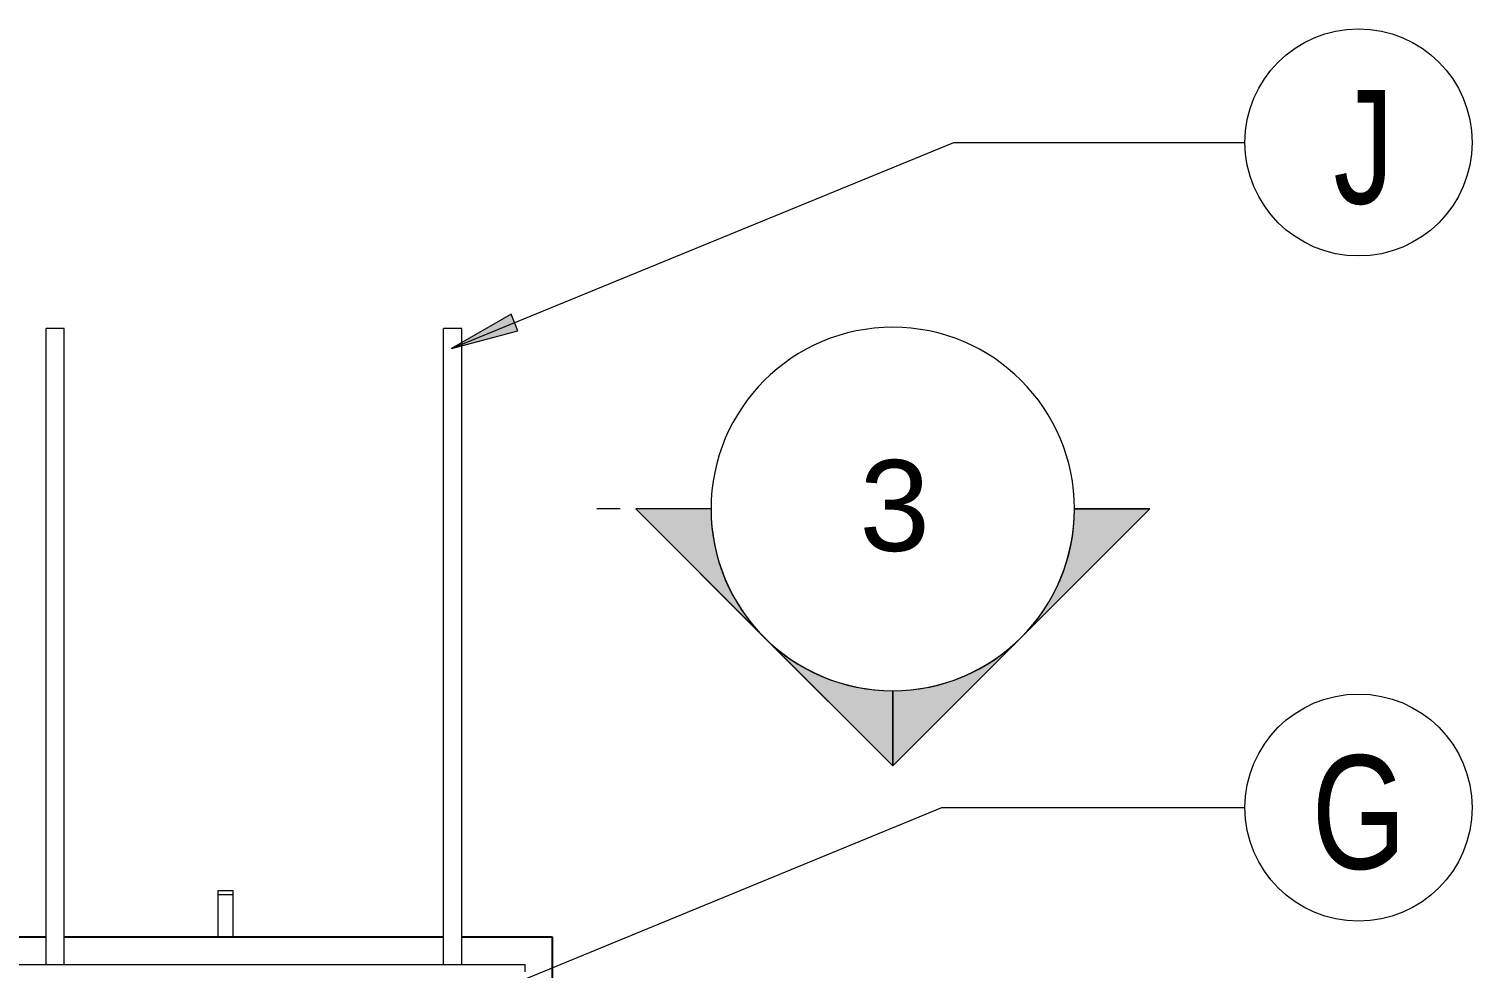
# Model space of a CAD drawing. Header units: millimetres. Extents: x -7118 to 5307, y -2677 to 10400.
# Drawn here: x -3138 to -1549, y 7666 to 8700 of the extents above; entities that cross this region are included whole.
import ezdxf

# ---------------------------------------------------------------- set-up
doc = ezdxf.new("R2010")
doc.units = ezdxf.units.MM
for name, color, linetype, lineweight in [('A-GENM', 13, 'Continuous', 18), ('A-WALL', 113, 'Continuous', 25), ('G-ANNO-SYMB', 111, 'Continuous', 9), ('S-RBAR', 171, 'Continuous', 18), ('S-RBAR-IDEN', 171, 'Continuous', 9)]:
    doc.layers.add(name, color=color, linetype=linetype, lineweight=lineweight)
doc.styles.add('Arial', font='arial.ttf', dxfattribs={"height": 100})
doc.styles.add('Nirmala UI Semilight', font='NirmalaS.ttf', dxfattribs={"width": 0.8, "height": 125})

# ---------------------------------------------------------------- blocks, each defined once
blk = doc.blocks.new('RR spread anchor face based - RR-SA-7_5-260-1726841-Elevation Front 1')
at = {"layer": 'A-GENM'}
for p, q in [((-3904.2, 7746.6), (-3904.2, 7751.6)), ((-3904.2, 7751.6), (-3888.2, 7751.6)), ((-3904.2, 7700), (-3904.2, 7746.6)), ((-3888.2, 7746.6), (-3904.2, 7746.6)), ((-3888.2, 7751.6), (-3888.2, 7746.6)), ((-3888.2, 7746.6), (-3888.2, 7700))]:
    blk.add_line(p, q, dxfattribs=at)
blk = doc.blocks.new('M_Rebar Tag_rfa MARK - ARROW-794226-Elevation Front 1')
at = {"layer": 'S-RBAR-IDEN'}
blk.add_circle((-5960.1, 7909.2), 125, dxfattribs=at)
blk = doc.blocks.new('Detail View - M_Section Head - Filled SHOP DWG-1002450-Elevation Front 1')
at = {"layer": 'G-ANNO-SYMB'}
h = blk.add_hatch(color=256, dxfattribs=at)
edge = h.paths.add_edge_path()
edge.add_line((-2469.6, -528.7), (-2386.7, -528.7))
edge.add_arc((-2186.7, -528.7), 200, 180, 225)
edge.add_line((-2328.2, -670.1), (-2469.6, -528.7))
h = blk.add_hatch(color=256, dxfattribs=at)
edge = h.paths.add_edge_path()
edge.add_line((-1903.9, -528.7), (-2045.3, -670.1))
edge.add_arc((-2186.7, -528.7), 200, 315, 360)
edge.add_line((-1986.7, -528.7), (-1903.9, -528.7))
h = blk.add_hatch(color=256, dxfattribs=at)
edge = h.paths.add_edge_path()
edge.add_line((-2186.7, -811.5), (-2328.2, -670.1))
edge.add_arc((-2186.7, -528.7), 200, 225, 270)
edge.add_line((-2186.7, -728.7), (-2186.7, -811.5))
h = blk.add_hatch(color=256, dxfattribs=at)
edge = h.paths.add_edge_path()
edge.add_line((-2186.7, -811.5), (-2186.7, -728.7))
edge.add_arc((-2186.7, -528.7), 200, 270, 315)
edge.add_line((-2045.3, -670.1), (-2186.7, -811.5))
for p, q in [((-2186.7, -811.5), (-2469.6, -528.7)), ((-2386.7, -528.7), (-2469.6, -528.7)), ((-2469.6, -528.7), (-2328.2, -670.1)), ((-2386.7, -528.7), (-2469.6, -528.7)), ((-2186.7, -811.5), (-1903.9, -528.7)), ((-2045.3, -670.1), (-1903.9, -528.7)), ((-1986.7, -528.7), (-1903.9, -528.7)), ((-1903.9, -528.7), (-1986.7, -528.7)), ((-2328.2, -670.1), (-2186.7, -811.5)), ((-2186.7, -811.5), (-2045.3, -670.1)), ((-2186.7, -728.7), (-2186.7, -811.5)), ((-2186.7, -811.5), (-2186.7, -728.7))]:
    blk.add_line(p, q, dxfattribs=at)
for start, end in [(360, 180), (180, 360), (180, 225), (315, 0), (225, 270), (270, 315)]:
    blk.add_arc((-2186.7, -528.7), 200, start, end, dxfattribs=at)

msp = doc.modelspace()

# ---------------------------------------------------------------- hatches: boundary and pattern name
at = {"layer": 'S-RBAR-IDEN'}
msp.add_hatch(color=256, dxfattribs=at).paths.add_polyline_path([(-2672.50514, 8348.01178), (-2599.36447, 8367.32336), (-2606.85488, 8385.59553)])

# ---------------------------------------------------------------- linework, layer by layer
at = {"layer": 'A-WALL'}
for p, q in [((-3118.69617, 7700), (-3698.69617, 7700)), ((-2681.19617, 7700), (-3098.69617, 7700)), ((-2561.19617, 7700), (-2661.19617, 7700)), ((-2561.19617, 7630), (-2561.19617, 7700))]:
    msp.add_line(p, q, dxfattribs=at)
at = {"layer": 'G-ANNO-SYMB'}
msp.add_line((-2486.73484, 8171.30847), (-2512.47038, 8171.30847), dxfattribs=at)
at = {"layer": 'S-RBAR'}
for p, q in [((-3098.69617, 8370), (-3118.69617, 8370)), ((-3118.69617, 7670), (-3118.69617, 8370)), ((-3098.69617, 7670), (-3098.69617, 8370)), ((-2661.19617, 8370), (-2681.19617, 8370)), ((-2681.19617, 7670), (-2681.19617, 8370)), ((-2661.19617, 7670), (-2661.19617, 8370)), ((-4226.19617, 7670), (-2591.19617, 7670)), ((-2591.19617, 7662), (-2591.19617, 7670))]:
    msp.add_line(p, q, dxfattribs=at)
at = {"layer": 'S-RBAR-IDEN'}
for p, q in [((-2672.50514, 8348.01178), (-2119.49354, 8574.71083)), ((-2119.49354, 8574.71083), (-1798.94893, 8574.71083)), ((-2606.85488, 8385.59553), (-2672.50514, 8348.01178)), ((-2599.36447, 8367.32336), (-2606.85488, 8385.59553)), ((-2672.50514, 8348.01178), (-2599.36447, 8367.32336)), ((-2702.28263, 7608.61076), (-2132.79807, 7842.60456)), ((-2132.79807, 7842.60456), (-1798.94893, 7842.60456))]:
    msp.add_line(p, q, dxfattribs=at)

# ---------------------------------------------------------------- block references
at = {"layer": 'A-GENM'}
msp.add_blockref('RR spread anchor face based - RR-SA-7_5-260-1726841-Elevation Front 1', (975, 0), dxfattribs=at)
at = {"layer": 'G-ANNO-SYMB'}
msp.add_blockref('Detail View - M_Section Head - Filled SHOP DWG-1002450-Elevation Front 1', (0, 8700), dxfattribs=at)
at = {"layer": 'S-RBAR-IDEN'}
for p in [(4286.10653, 665.55996), (4286.10653, -66.54631)]:
    msp.add_blockref('M_Rebar Tag_rfa MARK - ARROW-794226-Elevation Front 1', p, dxfattribs=at)

# ---------------------------------------------------------------- texts
at = {"layer": 'G-ANNO-SYMB', "insert": (-2223.42631, 8225.14232), "char_height": 100, "width": 96.2025, "attachment_point": 1, "style": 'Arial'}
msp.add_mtext('3', dxfattribs=at)
at = {"layer": 'S-RBAR-IDEN', "char_height": 125, "attachment_point": 1, "style": 'Nirmala UI Semilight'}
for s, insert, width in [('J', (-1701.71039, 8632.31321), 57.7215), ('G', (-1725.51039, 7900.20693), 115.443)]:
    msp.add_mtext(s, dxfattribs=dict(at, insert=insert, width=width))

doc.saveas('drawing.dxf')
